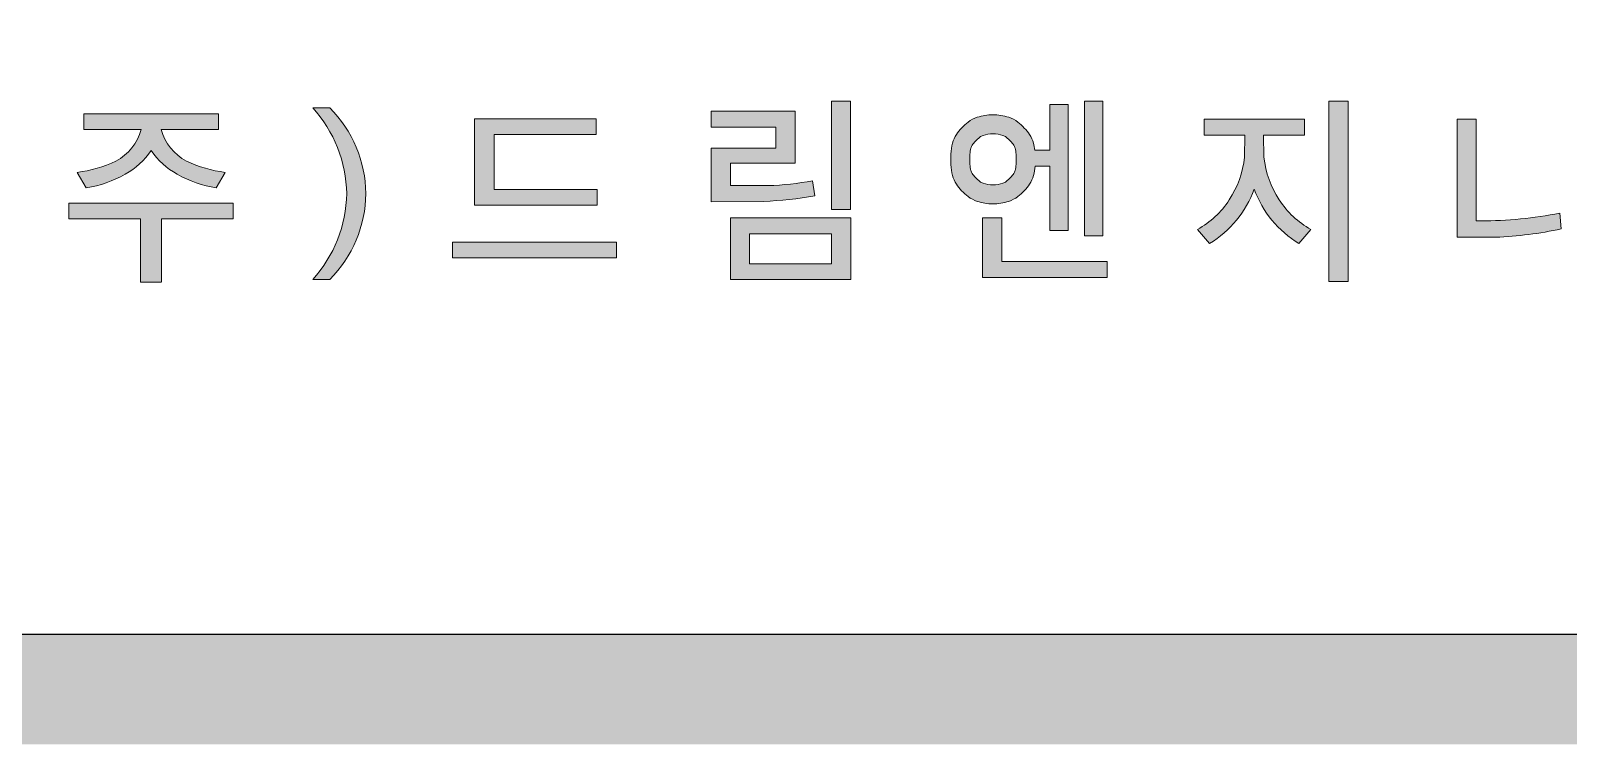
# Model space of a CAD drawing. Header units: millimetres. Extents: x 10297564 to 11610295, y -9287743 to -8409454.
# Drawn here: x 10498573 to 10501360, y -9121665 to -9120371 of the extents above; entities that cross this region are included whole.
import ezdxf

# ---------------------------------------------------------------- set-up
doc = ezdxf.new("R2010")
doc.units = ezdxf.units.MM
doc.header["$LTSCALE"] = 100
doc.layers.add('_도곽_마크', color=7, linetype='Continuous')
doc.layers.add('BOX', color=7, linetype='Continuous')
doc.layers.add('TITLE', color=7, linetype='Continuous', lineweight=0)

# ---------------------------------------------------------------- blocks, each defined once
blk = doc.blocks.new('DREAM_CI')
h = blk.add_hatch(color=256)
h.dxf.hatch_style = 1
h.paths.add_polyline_path([(67.94, -14.135), (67.605, -14.135), (67.605, -16.032), (67.94, -16.032)])
h = blk.add_hatch(color=256)
h.dxf.hatch_style = 1
h.paths.add_polyline_path([(71.068, -14.723, 0.040256), (70.976, -14.607, 0.034774), (70.863, -14.504, 0.081326), (70.705, -14.419, 0.065512), (70.428, -14.374, 0.065512), (70.152, -14.419, 0.081326), (69.994, -14.504, 0.034774), (69.88, -14.607, 0.040256), (69.788, -14.723, 0.083559), (69.721, -14.87, 0.066338), (69.692, -15.063), (69.692, -15.155), (69.692, -15.247, 0.066338), (69.721, -15.44, 0.083559), (69.788, -15.587, 0.040256), (69.88, -15.703, 0.034774), (69.994, -15.805, 0.081326), (70.152, -15.891, 0.065512), (70.428, -15.935, 0.065512), (70.705, -15.891, 0.081326), (70.863, -15.805, 0.034774), (70.976, -15.703, 0.040256), (71.068, -15.587, 0.083559), (71.135, -15.44, 0.057036), (71.164, -15.274), (71.423, -15.274), (71.423, -16.397), (71.743, -16.397), (71.743, -14.193), (71.423, -14.193), (71.423, -14.995), (71.16, -14.995, 0.043395), (71.135, -14.87, 0.083559)])
h.paths.add_polyline_path([(70.815, -14.959, -0.067219), (70.832, -15.066), (70.832, -15.155), (70.832, -15.243, -0.067219), (70.815, -15.351, -0.089662), (70.792, -15.401, -0.039654), (70.735, -15.474, -0.033329), (70.659, -15.542, -0.073129), (70.602, -15.574, -0.059607), (70.428, -15.602, -0.059607), (70.255, -15.574, -0.073129), (70.198, -15.542, -0.033329), (70.122, -15.474, -0.039654), (70.065, -15.401, -0.089662), (70.042, -15.351, -0.067219), (70.025, -15.243), (70.025, -15.155), (70.025, -15.066, -0.067219), (70.042, -14.959, -0.089662), (70.065, -14.909, -0.039654), (70.122, -14.836, -0.033329), (70.198, -14.767, -0.073129), (70.255, -14.736, -0.059607), (70.428, -14.708, -0.059607), (70.602, -14.736, -0.073129), (70.659, -14.767, -0.033329), (70.735, -14.836, -0.039654), (70.792, -14.909, -0.089662)], flags=16)
h = blk.add_hatch(color=256)
h.dxf.hatch_style = 1
h.paths.add_polyline_path([(72.348, -14.135), (72.028, -14.135), (72.028, -16.491), (72.348, -16.491)])
h = blk.add_hatch(color=256)
h.dxf.hatch_style = 1
h.paths.add_polyline_path([(76.636, -14.135), (76.3, -14.135), (76.3, -17.294), (76.636, -17.294)])
h = blk.add_hatch(color=256)
h.dxf.hatch_style = 1
h.paths.add_polyline_path([(56.89, -14.359), (54.536, -14.359), (54.536, -14.635), (55.539, -14.635, -0.204966), (55.097, -15.185, -0.07906), (54.419, -15.383), (54.577, -15.653, 0.091734), (55.258, -15.415, 0.124328), (55.713, -15.001, 0.124328), (56.168, -15.415, 0.091734), (56.849, -15.653), (57.007, -15.383, -0.07906), (56.329, -15.185, -0.204966), (55.887, -14.635), (56.89, -14.635)])
h = blk.add_hatch(color=256)
h.dxf.hatch_style = 1
h.paths.add_polyline_path([(58.833, -14.253), (58.536, -14.253, -0.183255), (59.13, -15.755, -0.183255), (58.536, -17.257), (58.833, -17.257, 0.196342), (59.465, -15.755, 0.196342)])
h = blk.add_hatch(color=256)
h.dxf.hatch_style = 1
h.paths.add_polyline_path([(63.49, -14.444), (61.366, -14.444), (61.366, -15.958), (63.511, -15.958), (63.511, -15.682), (61.706, -15.682), (61.706, -14.72), (63.49, -14.72)])
h = blk.add_hatch(color=256)
h.dxf.hatch_style = 1
h.paths.add_polyline_path([(66.971, -14.315), (65.499, -14.315), (65.499, -14.591), (66.631, -14.591), (66.631, -14.957), (65.499, -14.957), (65.499, -15.897), (66.419, -15.89, 0.029843), (67.314, -15.796), (67.276, -15.53, -0.040512), (66.498, -15.614), (65.839, -15.614), (65.839, -15.219), (66.971, -15.219)])
h = blk.add_hatch(color=256)
h.dxf.hatch_style = 1
h.paths.add_polyline_path([(75.873, -14.451), (74.117, -14.451), (74.117, -14.73), (74.832, -14.73), (74.826, -15.117, -0.119556), (74.558, -15.864, -0.121887), (74.003, -16.382), (74.215, -16.628, 0.167808), (74.995, -15.679, 0.167808), (75.775, -16.628), (75.987, -16.382, -0.121887), (75.432, -15.864, -0.119556), (75.164, -15.117), (75.158, -14.73), (75.873, -14.73)])
h = blk.add_hatch(color=256)
h.dxf.hatch_style = 1
h.paths.add_polyline_path([(78.877, -14.453), (78.541, -14.453), (78.541, -16.518), (79.216, -16.518, 0.042033), (80.362, -16.372), (80.338, -16.095, -0.050268), (78.954, -16.232), (78.877, -16.232)])
h = blk.add_hatch(color=256)
h.dxf.hatch_style = 1
h.paths.add_polyline_path([(57.144, -15.921), (54.275, -15.921), (54.275, -16.197), (55.528, -16.197), (55.528, -17.305), (55.891, -17.305), (55.891, -16.197), (57.144, -16.197)])
h = blk.add_hatch(color=256)
h.dxf.hatch_style = 1
h.paths.add_polyline_path([(67.941, -16.18), (65.838, -16.18), (65.838, -17.259), (67.941, -17.259)])
h.paths.add_polyline_path([(67.605, -16.456), (67.605, -16.983), (66.174, -16.983), (66.174, -16.456)], flags=16)
h = blk.add_hatch(color=256)
h.dxf.hatch_style = 1
h.paths.add_polyline_path([(70.582, -16.18), (70.246, -16.18), (70.246, -17.219), (72.424, -17.219), (72.424, -16.942), (70.582, -16.942)])
h = blk.add_hatch(color=256)
h.dxf.hatch_style = 1
h.paths.add_polyline_path([(63.847, -16.603), (60.978, -16.603), (60.978, -16.879), (63.847, -16.879)])
blk.add_line((70.246, -16.942), (70.246, -17.219))
for points in [[(67.94, -16.032), (67.605, -16.032), (67.605, -14.135), (67.94, -14.135)], [(72.348, -14.135), (72.028, -14.135), (72.028, -16.491), (72.348, -16.491)], [(76.636, -17.294), (76.3, -17.294), (76.3, -14.135), (76.636, -14.135)], [(63.49, -14.72), (63.49, -14.444), (61.366, -14.444), (61.366, -15.958), (63.511, -15.958), (63.511, -15.682), (61.706, -15.682), (61.706, -14.72)], [(65.838, -16.18), (67.941, -16.18), (67.941, -17.259), (65.838, -17.259)], [(63.847, -16.879), (60.978, -16.879), (60.978, -16.603), (63.847, -16.603)], [(66.174, -16.456), (66.174, -16.983), (67.605, -16.983), (67.605, -16.456)]]:
    blk.add_lwpolyline(points, close=True)
for points in [[(71.743, -16.397), (71.743, -14.193), (71.423, -14.193), (71.423, -14.995), (71.16, -14.995, 0.043395), (71.135, -14.87, 0.083559), (71.068, -14.723, 0.040256), (70.976, -14.607, 0.034774), (70.863, -14.504, 0.081326), (70.705, -14.419, 0.065512), (70.428, -14.374, 0.065512), (70.152, -14.419, 0.081326), (69.994, -14.504, 0.034774), (69.88, -14.607, 0.040256), (69.788, -14.723, 0.083559), (69.721, -14.87, 0.066338), (69.692, -15.063), (69.692, -15.155), (69.692, -15.247, 0.066338), (69.721, -15.44, 0.083559), (69.788, -15.587, 0.040256), (69.88, -15.703, 0.034774), (69.994, -15.805, 0.081326), (70.152, -15.891, 0.065512), (70.428, -15.935, 0.065512), (70.705, -15.891, 0.081326), (70.863, -15.805, 0.034774), (70.976, -15.703, 0.040256), (71.068, -15.587, 0.083559), (71.135, -15.44, 0.057036), (71.164, -15.274), (71.423, -15.274), (71.423, -16.397)], [(55.887, -14.635, 0.204966), (56.329, -15.185, 0.07906), (57.007, -15.383), (56.849, -15.653, -0.091734), (56.168, -15.415, -0.124328), (55.713, -15.001, -0.124328), (55.258, -15.415, -0.091734), (54.577, -15.653), (54.419, -15.383, 0.07906), (55.097, -15.185, 0.204966), (55.539, -14.635), (54.536, -14.635), (54.536, -14.359), (56.89, -14.359), (56.89, -14.635)], [(59.13, -15.755, 0.183255), (58.536, -14.253), (58.833, -14.253, -0.196342), (59.465, -15.755, -0.196342), (58.833, -17.257), (58.536, -17.257, 0.183255)], [(65.499, -14.591), (66.631, -14.591), (66.631, -14.957), (65.499, -14.957), (65.499, -15.897), (66.419, -15.89, 0.029843), (67.314, -15.796), (67.276, -15.53, -0.040512), (66.498, -15.614), (65.839, -15.614), (65.839, -15.219), (66.971, -15.219), (66.971, -14.315), (65.499, -14.315)], [(75.164, -15.117, 0.119556), (75.432, -15.864, 0.121887), (75.987, -16.382), (75.775, -16.628, -0.167808), (74.995, -15.679, -0.167808), (74.215, -16.628), (74.003, -16.382, 0.121887), (74.558, -15.864, 0.119556), (74.826, -15.117), (74.832, -14.73), (74.117, -14.73), (74.117, -14.451), (75.873, -14.451), (75.873, -14.73), (75.158, -14.73)], [(78.541, -16.518), (79.216, -16.518, 0.042033), (80.362, -16.372), (80.338, -16.095, -0.050268), (78.954, -16.232), (78.877, -16.232), (78.877, -14.453), (78.541, -14.453)], [(70.255, -14.736, 0.073129), (70.198, -14.767, 0.033329), (70.122, -14.836, 0.039654), (70.065, -14.909, 0.089662), (70.042, -14.959, 0.067219), (70.025, -15.066), (70.025, -15.155), (70.025, -15.243, 0.067219), (70.042, -15.351, 0.089662), (70.065, -15.401, 0.039654), (70.122, -15.474, 0.033329), (70.198, -15.542, 0.073129), (70.255, -15.574, 0.059607), (70.428, -15.602, 0.059607), (70.602, -15.574, 0.073129), (70.659, -15.542, 0.033329), (70.735, -15.474, 0.039654), (70.792, -15.401, 0.089662), (70.815, -15.351, 0.067219), (70.832, -15.243), (70.832, -15.155), (70.832, -15.066, 0.067219), (70.815, -14.959, 0.089662), (70.792, -14.909, 0.039654), (70.735, -14.836, 0.033329), (70.659, -14.767, 0.073129), (70.602, -14.736, 0.059607), (70.428, -14.708, 0.059607)]]:
    blk.add_lwpolyline(points, format="xyb", close=True)
for points in [[(55.891, -17.305), (55.891, -16.197), (57.144, -16.197), (57.144, -15.921), (54.275, -15.921), (54.275, -16.197), (55.528, -16.197), (55.528, -17.305), (55.885, -17.305)], [(70.582, -16.18), (70.246, -16.18), (70.582, -16.18), (70.582, -16.942), (72.424, -16.942), (72.424, -17.219), (70.246, -17.219), (70.246, -16.18)]]:
    blk.add_lwpolyline(points)
blk = doc.blocks.new('A$C78AD5414')
at = {"layer": '_도곽_마크'}
blk.add_lwpolyline([(40, 21), (811, 21)], dxfattribs=at)
at = {"layer": 'BOX', "const_width": 2}
blk.add_lwpolyline([(40, 20), (40, 574), (811, 574), (811, 20)], close=True, dxfattribs=at)
at = {"xscale": 1.036945541022593, "yscale": 1.036945541022593, "zscale": 1.036945541022593}
blk.add_blockref('DREAM_CI', (272.502, 45.325), dxfattribs=at)

msp = doc.modelspace()

# ---------------------------------------------------------------- block references
at = {"layer": 'TITLE', "color": 4, "xscale": 99.9999999987065, "yscale": 99.9999999987065, "zscale": 99.9999999987065}
msp.add_blockref('A$C78AD5414', (10465764, -9123565.4), dxfattribs=at)

doc.saveas('drawing.dxf')
